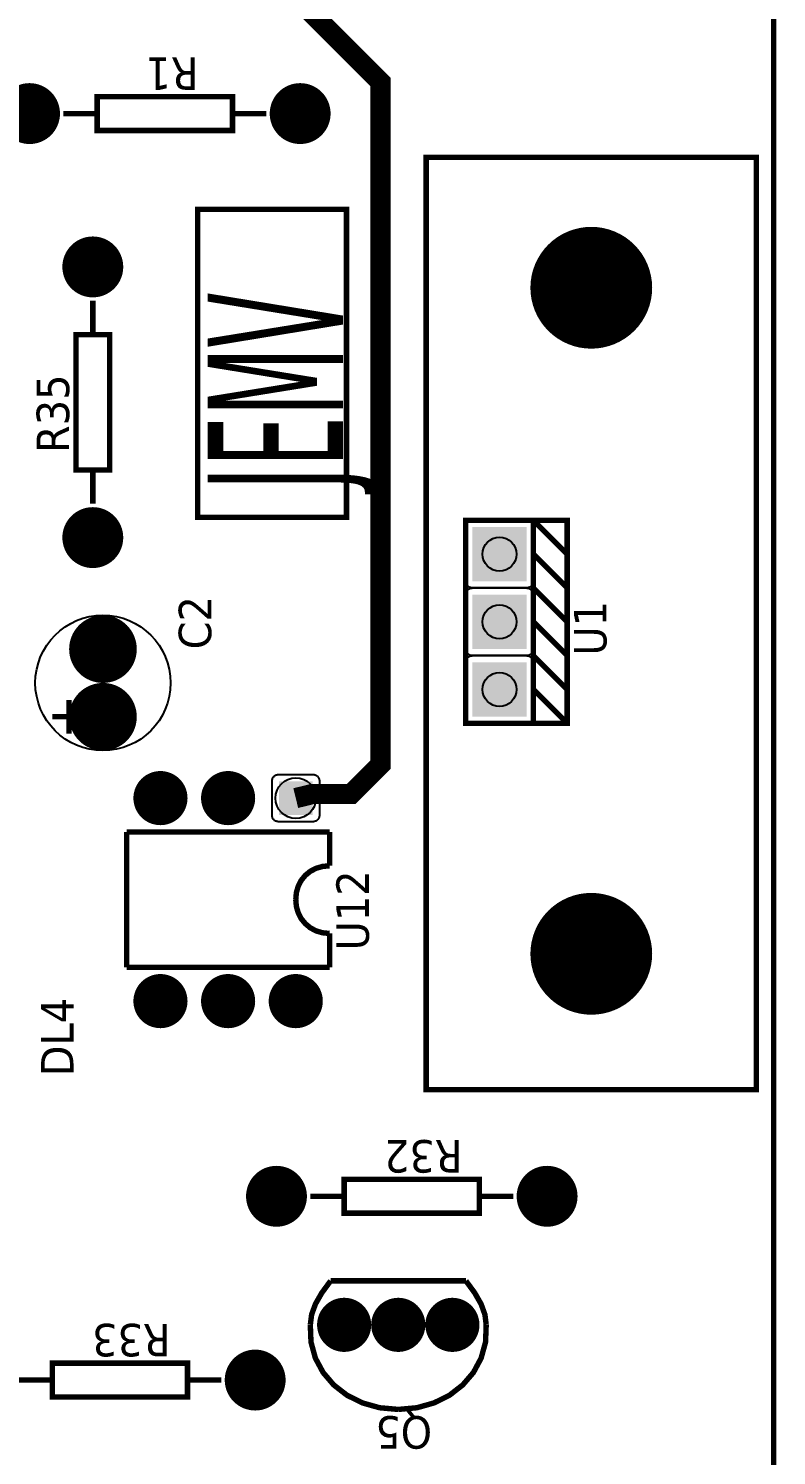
# Model space of a CAD drawing. Header units: millimetres. Extents: x 123.5 to 144.3, y 105.4 to 121.6.
# Drawn here: x 131.497 to 133.155, y 110.681 to 113.844 of the extents above; entities that cross this region are included whole.
import ezdxf

# ---------------------------------------------------------------- set-up
doc = ezdxf.new("R2010")
doc.units = ezdxf.units.MM
doc.layers.add('DESC', color=250, linetype='Continuous')
doc.styles.get("Standard").update_dxf_attribs({"font": 'tahoma.ttf'})

# ---------------------------------------------------------------- blocks, each defined once
blk = doc.blocks.new('EPAD')
at = {"const_width": 0.5}
blk.add_lwpolyline([(-0.25, 0, 1), (0.25, 0, 1)], format="xyb", close=True, dxfattribs=at)
blk = doc.blocks.new('RPAD')
blk.add_trace([(-0.5, -0.5), (-0.5, 0.5), (0.5, -0.5), (0.5, 0.5)])
blk = doc.blocks.new('Scrubber')
for points, const_width in [([(127.9875, 110.0638), (134.1975, 110.0638), (134.1975, 114.0288), (127.9875, 114.0288), (127.9875, 110.0638)], 0.008), ([(127.9875, 110.0638), (134.1975, 110.0638), (134.1975, 114.0288), (127.9875, 114.0288), (127.9875, 110.0638)], 0.008), ([(131.5881, 111.3794), (131.6736, 111.3794), (131.7536, 111.2994), (131.7536, 110.7593), (131.6394, 110.6451), (130.6302, 110.6451), (130.587, 110.6883), (130.587, 110.7453), (130.5809, 110.7703)], 0.03), ([(129.7209, 111.1803), (129.7209, 111.1303)], 0.008), ([(129.7209, 111.1803), (129.7209, 111.1303)], 0.008), ([(129.6959, 110.9303), (129.7459, 110.9303), (129.7459, 111.1303), (129.6959, 111.1303), (129.6959, 110.9303)], 0.008), ([(129.6959, 110.9303), (129.7459, 110.9303), (129.7459, 111.1303), (129.6959, 111.1303), (129.6959, 110.9303)], 0.008), ([(130.7011, 111.1303), (130.7011, 111.0803)], 0.008), ([(130.7011, 111.1303), (130.7011, 111.0803)], 0.008), ([(130.6761, 111.1053), (130.7261, 111.1053)], 0.008), ([(130.6761, 111.1053), (130.7261, 111.1053)], 0.008), ([(131.5925, 111.1138), (131.5925, 111.0638)], 0.008), ([(131.5925, 111.1138), (131.5925, 111.0638)], 0.008), ([(131.0659, 111.0453), (131.2659, 111.0453), (131.2659, 111.0953), (131.0659, 111.0953), (131.0659, 111.0453)], 0.008), ([(131.0659, 111.0453), (131.2659, 111.0453), (131.2659, 111.0953), (131.0659, 111.0953), (131.0659, 111.0453)], 0.008), ([(131.0159, 111.0703), (131.0659, 111.0703)], 0.008), ([(131.0159, 111.0703), (131.0659, 111.0703)], 0.008), ([(131.2659, 111.0703), (131.3159, 111.0703)], 0.008), ([(131.2659, 111.0703), (131.3159, 111.0703)], 0.008), ([(131.5675, 110.8638), (131.6175, 110.8638), (131.6175, 111.0638), (131.5675, 111.0638), (131.5675, 110.8638)], 0.008), ([(131.5675, 110.8638), (131.6175, 110.8638), (131.6175, 111.0638), (131.5675, 111.0638), (131.5675, 110.8638)], 0.008), ([(130.5309, 111.0203), (130.3309, 111.0203)], 0.008), ([(130.3309, 110.7203), (130.3309, 111.0203)], 0.008), ([(130.5309, 111.0203), (130.3309, 111.0203)], 0.008), ([(130.3309, 110.7203), (130.3309, 111.0203)], 0.008), ([(130.5309, 110.7203), (130.5309, 111.0203)], 0.008), ([(130.5309, 110.7203), (130.5309, 111.0203)], 0.008), ([(129.7209, 110.9303), (129.7209, 110.8803)], 0.008), ([(129.7209, 110.9303), (129.7209, 110.8803)], 0.008), ([(130.9959, 110.6953), (131.4509, 110.6953), (131.4509, 110.9153), (130.9959, 110.9153), (130.9959, 110.6953)], 0.008), ([(130.9959, 110.6953), (131.4509, 110.6953), (131.4509, 110.9153), (130.9959, 110.9153), (130.9959, 110.6953)], 0.008), ([(131.5925, 110.8638), (131.5925, 110.8138)], 0.008), ([(131.5925, 110.8638), (131.5925, 110.8138)], 0.008), ([(130.4309, 110.7703), (130.4207, 110.7694), (130.4112, 110.7666), (130.4027, 110.7622), (130.3954, 110.7562), (130.3893, 110.7489), (130.3847, 110.7404), (130.3819, 110.7308), (130.3809, 110.7203)], 0.008), ([(130.4309, 110.7703), (130.4207, 110.7694), (130.4112, 110.7666), (130.4027, 110.7622), (130.3954, 110.7562), (130.3893, 110.7489), (130.3847, 110.7404), (130.3819, 110.7308), (130.3809, 110.7203)], 0.008), ([(130.4309, 110.7703), (130.4413, 110.7694), (130.4509, 110.7666), (130.4594, 110.7622), (130.4667, 110.7562), (130.4727, 110.7489), (130.4771, 110.7404), (130.4799, 110.7308), (130.4809, 110.7203)], 0.008), ([(130.4309, 110.7703), (130.4413, 110.7694), (130.4509, 110.7666), (130.4594, 110.7622), (130.4667, 110.7562), (130.4727, 110.7489), (130.4771, 110.7404), (130.4799, 110.7308), (130.4809, 110.7203)], 0.008), ([(129.8025, 110.7488), (129.777, 110.7478), (129.7533, 110.7413), (129.7321, 110.7299), (129.7137, 110.7142), (129.6985, 110.6946), (129.6872, 110.6719), (129.68, 110.6464), (129.6775, 110.6188)], 0.008), ([(129.8025, 110.7488), (129.777, 110.7478), (129.7533, 110.7413), (129.7321, 110.7299), (129.7137, 110.7142), (129.6985, 110.6946), (129.6872, 110.6719), (129.68, 110.6464), (129.6775, 110.6188)], 0.008), ([(129.8025, 110.7488), (129.8176, 110.7469), (129.8331, 110.7413), (129.8496, 110.7319), (129.8675, 110.7188)], 0.008), ([(129.8025, 110.7488), (129.8176, 110.7469), (129.8331, 110.7413), (129.8496, 110.7319), (129.8675, 110.7188)], 0.008), ([(129.9925, 110.7488), (129.9925, 110.6988)], 0.008), ([(129.9925, 110.7488), (129.9925, 110.6988)], 0.008), ([(129.8675, 110.5188), (129.8675, 110.7188)], 0.008), ([(129.8675, 110.5188), (129.8675, 110.7188)], 0.008), ([(130.3809, 110.7203), (130.3309, 110.7203)], 0.008), ([(130.3809, 110.7203), (130.3309, 110.7203)], 0.008), ([(130.5309, 110.7203), (130.4809, 110.7203)], 0.008), ([(130.5309, 110.7203), (130.4809, 110.7203)], 0.008), ([(129.9675, 110.4988), (130.0175, 110.4988), (130.0175, 110.6988), (129.9675, 110.6988), (129.9675, 110.4988)], 0.008), ([(129.9675, 110.4988), (130.0175, 110.4988), (130.0175, 110.6988), (129.9675, 110.6988), (129.9675, 110.4988)], 0.008), ([(129.8025, 110.4888), (129.777, 110.4898), (129.7533, 110.4963), (129.7321, 110.5077), (129.7137, 110.5235), (129.6985, 110.543), (129.6872, 110.5658), (129.68, 110.5912), (129.6775, 110.6188)], 0.008), ([(129.8025, 110.4888), (129.777, 110.4898), (129.7533, 110.4963), (129.7321, 110.5077), (129.7137, 110.5235), (129.6985, 110.543), (129.6872, 110.5658), (129.68, 110.5912), (129.6775, 110.6188)], 0.008), ([(130.1501, 110.0894), (131.528, 110.0894), (131.528, 110.5776), (130.1501, 110.5776), (130.1501, 110.0894)], 0.008), ([(130.1501, 110.0894), (131.528, 110.0894), (131.528, 110.5776), (130.1501, 110.5776), (130.1501, 110.0894)], 0.008), ([(129.8025, 110.4888), (129.8176, 110.4907), (129.8331, 110.4963), (129.8496, 110.5057), (129.8675, 110.5188)], 0.008), ([(129.8025, 110.4888), (129.8176, 110.4907), (129.8331, 110.4963), (129.8496, 110.5057), (129.8675, 110.5188)], 0.008), ([(130.6915, 110.4191), (130.9915, 110.4191), (130.9915, 110.5191), (130.6915, 110.5191), (130.6915, 110.4191)], 0.008), ([(130.6915, 110.4191), (130.9915, 110.4191), (130.9915, 110.5191), (130.6915, 110.5191), (130.6915, 110.4191)], 0.008), ([(129.9925, 110.4988), (129.9925, 110.4488)], 0.008), ([(129.9925, 110.4988), (129.9925, 110.4488)], 0.008), ([(130.9915, 110.4191), (130.9915, 110.3691), (130.6915, 110.3691), (130.6915, 110.4191)], 0.008), ([(130.7415, 110.4191), (130.6915, 110.3691)], 0.008), ([(130.9915, 110.4191), (130.9915, 110.3691), (130.6915, 110.3691), (130.6915, 110.4191)], 0.008), ([(130.7415, 110.4191), (130.6915, 110.3691)], 0.008), ([(130.7915, 110.4191), (130.7415, 110.3691)], 0.008), ([(130.7915, 110.4191), (130.7415, 110.3691)], 0.008), ([(130.8415, 110.4191), (130.7915, 110.3691)], 0.008), ([(130.8415, 110.4191), (130.7915, 110.3691)], 0.008), ([(130.8915, 110.4191), (130.8415, 110.3691)], 0.008), ([(130.8915, 110.4191), (130.8415, 110.3691)], 0.008), ([(130.9415, 110.4191), (130.8915, 110.3691)], 0.008), ([(130.9415, 110.4191), (130.8915, 110.3691)], 0.008), ([(130.9915, 110.4191), (130.9415, 110.3691)], 0.008), ([(130.9915, 110.4191), (130.9415, 110.3691)], 0.008)]:
    blk.add_lwpolyline(points, dxfattribs=dict(const_width=const_width))
for points in [[(130.5459, 110.7453), (130.5459, 110.7953), (130.5459, 110.7964), (130.5461, 110.7974), (130.5463, 110.7983), (130.5466, 110.7993), (130.547, 110.8001), (130.5475, 110.801), (130.5481, 110.8017), (130.5487, 110.8024), (130.5494, 110.8031), (130.5502, 110.8036), (130.551, 110.8041), (130.5519, 110.8046), (130.5528, 110.8049), (130.5538, 110.8051), (130.5548, 110.8053), (130.5559, 110.8053), (130.6059, 110.8053), (130.6069, 110.8053), (130.6079, 110.8051), (130.6089, 110.8049), (130.6098, 110.8046), (130.6107, 110.8041), (130.6115, 110.8036), (130.6123, 110.8031), (130.613, 110.8024), (130.6136, 110.8017), (130.6142, 110.801), (130.6147, 110.8001), (130.6151, 110.7993), (130.6154, 110.7983), (130.6157, 110.7974), (130.6158, 110.7964), (130.6159, 110.7953), (130.6159, 110.7453), (130.6158, 110.7443), (130.6157, 110.7433), (130.6154, 110.7423), (130.6151, 110.7414), (130.6147, 110.7405), (130.6142, 110.7397), (130.6136, 110.7389), (130.613, 110.7382), (130.6123, 110.7376), (130.6115, 110.737), (130.6107, 110.7365), (130.6098, 110.7361), (130.6089, 110.7358), (130.6079, 110.7355), (130.6069, 110.7354), (130.6059, 110.7353), (130.5559, 110.7353), (130.5548, 110.7354), (130.5538, 110.7355), (130.5528, 110.7358), (130.5519, 110.7361), (130.551, 110.7365), (130.5502, 110.737), (130.5494, 110.7376), (130.5487, 110.7382), (130.5481, 110.7389), (130.5475, 110.7397), (130.547, 110.7405), (130.5466, 110.7414), (130.5463, 110.7423), (130.5461, 110.7433), (130.5459, 110.7443), (130.5459, 110.7453)], [(130.7815, 110.4191), (130.7015, 110.4191), (130.7004, 110.4192), (130.6994, 110.4193), (130.6984, 110.4196), (130.6975, 110.4199), (130.6966, 110.4203), (130.6958, 110.4208), (130.6951, 110.4214), (130.6944, 110.422), (130.6937, 110.4227), (130.6931, 110.4235), (130.6926, 110.4243), (130.6922, 110.4252), (130.6919, 110.4261), (130.6917, 110.4271), (130.6915, 110.4281), (130.6915, 110.4291), (130.6915, 110.5091), (130.6915, 110.5102), (130.6917, 110.5112), (130.6919, 110.5121), (130.6922, 110.5131), (130.6926, 110.5139), (130.6931, 110.5148), (130.6937, 110.5155), (130.6944, 110.5162), (130.6951, 110.5169), (130.6958, 110.5174), (130.6966, 110.5179), (130.6975, 110.5184), (130.6984, 110.5187), (130.6994, 110.5189), (130.7004, 110.5191), (130.7015, 110.5191), (130.7815, 110.5191), (130.7825, 110.5191), (130.7835, 110.5189), (130.7845, 110.5187), (130.7854, 110.5184), (130.7863, 110.5179), (130.7871, 110.5174), (130.7879, 110.5169), (130.7886, 110.5162), (130.7892, 110.5155), (130.7898, 110.5148), (130.7903, 110.5139), (130.7907, 110.5131), (130.791, 110.5121), (130.7913, 110.5112), (130.7914, 110.5102), (130.7915, 110.5091), (130.7915, 110.4291), (130.7914, 110.4281), (130.7913, 110.4271), (130.791, 110.4261), (130.7907, 110.4252), (130.7903, 110.4243), (130.7898, 110.4235), (130.7892, 110.4227), (130.7886, 110.422), (130.7879, 110.4214), (130.7871, 110.4208), (130.7863, 110.4203), (130.7854, 110.4199), (130.7845, 110.4196), (130.7835, 110.4193), (130.7825, 110.4192), (130.7815, 110.4191)], [(130.8815, 110.4191), (130.8015, 110.4191), (130.8004, 110.4192), (130.7994, 110.4193), (130.7984, 110.4196), (130.7975, 110.4199), (130.7966, 110.4203), (130.7958, 110.4208), (130.7951, 110.4214), (130.7944, 110.422), (130.7937, 110.4227), (130.7931, 110.4235), (130.7926, 110.4243), (130.7922, 110.4252), (130.7919, 110.4261), (130.7917, 110.4271), (130.7915, 110.4281), (130.7915, 110.4291), (130.7915, 110.5091), (130.7915, 110.5102), (130.7917, 110.5112), (130.7919, 110.5121), (130.7922, 110.5131), (130.7926, 110.5139), (130.7931, 110.5148), (130.7937, 110.5155), (130.7944, 110.5162), (130.7951, 110.5169), (130.7958, 110.5174), (130.7966, 110.5179), (130.7975, 110.5184), (130.7984, 110.5187), (130.7994, 110.5189), (130.8004, 110.5191), (130.8015, 110.5191), (130.8815, 110.5191), (130.8825, 110.5191), (130.8835, 110.5189), (130.8845, 110.5187), (130.8854, 110.5184), (130.8863, 110.5179), (130.8871, 110.5174), (130.8879, 110.5169), (130.8886, 110.5162), (130.8892, 110.5155), (130.8898, 110.5148), (130.8903, 110.5139), (130.8907, 110.5131), (130.891, 110.5121), (130.8913, 110.5112), (130.8914, 110.5102), (130.8915, 110.5091), (130.8915, 110.4291), (130.8914, 110.4281), (130.8913, 110.4271), (130.891, 110.4261), (130.8907, 110.4252), (130.8903, 110.4243), (130.8898, 110.4235), (130.8892, 110.4227), (130.8886, 110.422), (130.8879, 110.4214), (130.8871, 110.4208), (130.8863, 110.4203), (130.8854, 110.4199), (130.8845, 110.4196), (130.8835, 110.4193), (130.8825, 110.4192), (130.8815, 110.4191)], [(130.9815, 110.4191), (130.9015, 110.4191), (130.9004, 110.4192), (130.8994, 110.4193), (130.8984, 110.4196), (130.8975, 110.4199), (130.8966, 110.4203), (130.8958, 110.4208), (130.8951, 110.4214), (130.8944, 110.422), (130.8937, 110.4227), (130.8931, 110.4235), (130.8926, 110.4243), (130.8922, 110.4252), (130.8919, 110.4261), (130.8917, 110.4271), (130.8915, 110.4281), (130.8915, 110.4291), (130.8915, 110.5091), (130.8915, 110.5102), (130.8917, 110.5112), (130.8919, 110.5121), (130.8922, 110.5131), (130.8926, 110.5139), (130.8931, 110.5148), (130.8937, 110.5155), (130.8944, 110.5162), (130.8951, 110.5169), (130.8958, 110.5174), (130.8966, 110.5179), (130.8975, 110.5184), (130.8984, 110.5187), (130.8994, 110.5189), (130.9004, 110.5191), (130.9015, 110.5191), (130.9815, 110.5191), (130.9825, 110.5191), (130.9835, 110.5189), (130.9845, 110.5187), (130.9854, 110.5184), (130.9863, 110.5179), (130.9871, 110.5174), (130.9879, 110.5169), (130.9886, 110.5162), (130.9892, 110.5155), (130.9898, 110.5148), (130.9903, 110.5139), (130.9907, 110.5131), (130.991, 110.5121), (130.9913, 110.5112), (130.9914, 110.5102), (130.9915, 110.5091), (130.9915, 110.4291), (130.9914, 110.4281), (130.9913, 110.4271), (130.991, 110.4261), (130.9907, 110.4252), (130.9903, 110.4243), (130.9898, 110.4235), (130.9892, 110.4227), (130.9886, 110.422), (130.9879, 110.4214), (130.9871, 110.4208), (130.9863, 110.4203), (130.9854, 110.4199), (130.9845, 110.4196), (130.9835, 110.4193), (130.9825, 110.4192), (130.9815, 110.4191)]]:
    blk.add_lwpolyline(points, close=True)
for centre, radius in [((131.5925, 111.1638), 0.025), ((130.7511, 111.0553), 0.1), ((130.7511, 111.0553), 0.1), ((130.9659, 111.0703), 0.025), ((131.3659, 111.0703), 0.025), ((130.7011, 111.0553), 0.025), ((130.8011, 111.0553), 0.025), ((130.2809, 110.9703), 0.03), ((130.5809, 110.9703), 0.03), ((130.2809, 110.8703), 0.03), ((130.5809, 110.8703), 0.03), ((129.7209, 110.8303), 0.025), ((129.9925, 110.7988), 0.025), ((130.2809, 110.7703), 0.03), ((130.5809, 110.7703), 0.03), ((131.5925, 110.7638), 0.025), ((129.8025, 110.6988), 0.025), ((129.8025, 110.6188), 0.025), ((129.8025, 110.5388), 0.025), ((130.7415, 110.4691), 0.025), ((130.8415, 110.4691), 0.025), ((130.9415, 110.4691), 0.025), ((129.9925, 110.3988), 0.025), ((130.3508, 110.3335), 0.03), ((131.3351, 110.3335), 0.03)]:
    blk.add_circle(centre, radius)
for p, xscale, yscale in [((131.5925, 111.1638), 0.09, 0.09), ((131.5925, 111.1638), 0.07, 0.07), ((130.9659, 111.0703), 0.09, 0.09), ((131.3659, 111.0703), 0.09, 0.09), ((130.7011, 111.0553), 0.1, 0.1), ((130.7011, 111.0553), 0.08, 0.08), ((130.8011, 111.0553), 0.1, 0.1), ((130.8011, 111.0553), 0.08, 0.08), ((130.9659, 111.0703), 0.07, 0.07), ((131.3659, 111.0703), 0.07, 0.07), ((130.2809, 110.9703), 0.08, 0.08), ((130.5809, 110.9703), 0.08, 0.08), ((130.2809, 110.9703), 0.06, 0.06), ((130.5809, 110.9703), 0.06, 0.06), ((130.2809, 110.8703), 0.08, 0.08), ((130.2809, 110.8703), 0.06, 0.06), ((130.5809, 110.8703), 0.08, 0.08), ((130.5809, 110.8703), 0.06, 0.06), ((129.7209, 110.8303), 0.09, 0.09), ((129.7209, 110.8303), 0.07, 0.07), ((129.9925, 110.7988), 0.09, 0.09), ((129.9925, 110.7988), 0.07, 0.07), ((130.2809, 110.7703), 0.08, 0.08), ((130.2809, 110.7703), 0.06, 0.06), ((131.5925, 110.7638), 0.09, 0.09), ((131.5925, 110.7638), 0.07, 0.07), ((129.8025, 110.6988), 0.08, 0.08), ((129.8025, 110.6988), 0.06, 0.06), ((129.8025, 110.6188), 0.08, 0.08), ((129.8025, 110.6188), 0.06, 0.06), ((129.8025, 110.5388), 0.08, 0.08), ((129.8025, 110.5388), 0.06, 0.06), ((129.9925, 110.3988), 0.09, 0.09), ((129.9925, 110.3988), 0.07, 0.07), ((130.3508, 110.3335), 0.18, 0.18), ((131.3351, 110.3335), 0.18, 0.18), ((130.3508, 110.3335), 0.15, 0.15), ((131.3351, 110.3335), 0.15, 0.15)]:
    blk.add_blockref('EPAD', p, dxfattribs=dict(xscale=xscale, yscale=yscale))
for p, xscale, yscale, rotation in [((130.5809, 110.7703), 0.05, 0.05, 90), ((130.7415, 110.4691), 0.08, 0.08, 180), ((130.8415, 110.4691), 0.08, 0.08, 180), ((130.9415, 110.4691), 0.08, 0.08, 180)]:
    blk.add_blockref('RPAD', p, dxfattribs=dict(xscale=xscale, yscale=yscale, rotation=rotation))
for s, height, width, p in [('R35', 0.048, 1.041667, (131.0909, 111.1053)), ('R35', 0.048, 1.041667, (131.0909, 111.1053)), ('DL4', 0.048, 1.041667, (130.1699, 111.0988)), ('DL4', 0.048, 1.041667, (130.1699, 111.0988)), ('C2', 0.048, 1.041667, (130.8007, 110.8953)), ('C2', 0.048, 1.041667, (130.8007, 110.8953)), ('JEMV', 0.2, 0.5, (131.0359, 110.7003)), ('JEMV', 0.2, 0.5, (131.0359, 110.7003)), ('U12', 0.048, 1.041667, (130.3559, 110.6623)), ('U12', 0.048, 1.041667, (130.3559, 110.6623)), ('U1', 0.048, 1.041667, (130.7915, 110.3111)), ('U1', 0.048, 1.041667, (130.7915, 110.3111))]:
    blk.add_text(s, height=height, dxfattribs=dict(width=width)).set_placement(p)
at = {"width": 1.041667}
for s, p in [('R33', (129.8039, 110.9553)), ('R33', (129.8039, 110.9553)), ('R1', (131.6755, 110.9138)), ('R1', (131.6755, 110.9138)), ('Q5', (129.6675, 110.5688)), ('Q5', (129.6675, 110.5688)), ('R32', (130.0755, 110.5238)), ('R32', (130.0755, 110.5238))]:
    blk.add_text(s, height=0.048, rotation=90, dxfattribs=at).set_placement(p)

msp = doc.modelspace()

# ---------------------------------------------------------------- block references
at = {"layer": 'DESC', "xscale": 1.5, "yscale": 1.5, "zscale": 1.5, "rotation": 90}
msp.add_blockref('Scrubber', (298.2445, -83.7328), dxfattribs=at)

doc.saveas('drawing.dxf')
